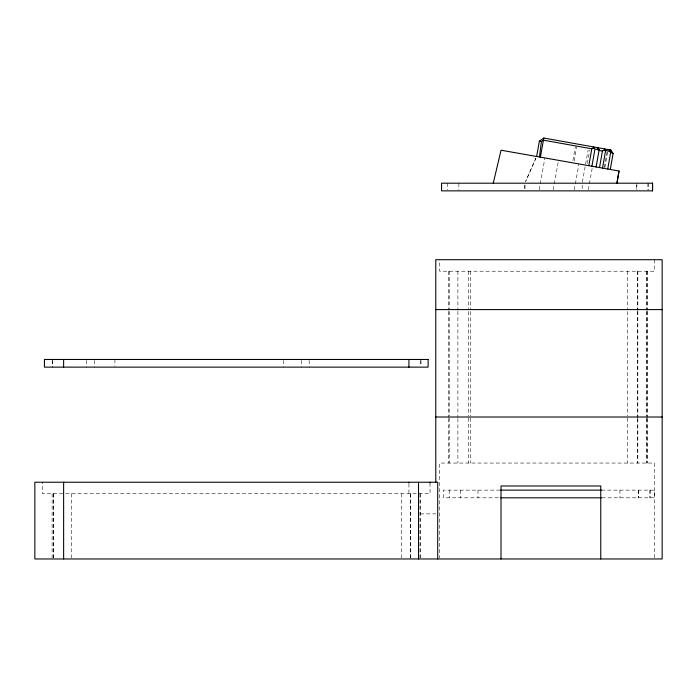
<?xml version="1.0" encoding="UTF-8"?>
<svg xmlns="http://www.w3.org/2000/svg" width="697" height="697" viewBox="0 0 697 697"><rect width="100%" height="100%" fill="white"/><g stroke="black" fill="none" stroke-linecap="round" stroke-linejoin="round"><path stroke-width="0.52" stroke-dasharray="3.48 2.61" d="M572.908 160.676L575.356 146.779M574.18 160.894L576.628 146.98M587.371 163.351L589.688 150.221M604.308 167.376L606.974 152.277M604.918 167.463L607.645 152.007M539.208 189.837L544.923 157.949M553.235 189.863L558.524 160.345M574.284 189.837L578.928 163.943M582.37 182.144L588.111 150.116M588.329 189.802L592.528 166.339M500.019 490.13L443.458 490.13L443.458 497.806L500.019 497.806M601.528 490.13L654.457 490.13L654.37 497.806L601.528 497.806M62.904 493.746L42.526 493.746L42.526 483.195M65.684 493.746L430.032 493.746L430.032 483.195M420.439 513.881L435.782 513.881M654.405 259.711L654.5 271.22L439.659 271.22L439.659 259.711M654.405 557.896L654.405 463.052L439.659 463.052L439.659 557.896M650.257 490.13L650.257 497.806M649.761 490.13L649.761 497.806M648.384 183.198L648.384 189.906M647.879 183.198L647.879 189.906M647.426 271.22L647.426 310.235M647.426 311.324L647.426 417.529M647.426 418.618L647.426 463.052M646.921 271.22L646.921 310.235M646.921 311.324L646.921 417.529M646.921 418.618L646.921 463.052M646.807 271.22L646.807 308.788M646.807 311.507L646.807 416.057M646.807 417.973L646.807 463.052M638.748 490.13L638.748 497.806M638.252 490.13L638.252 497.806M637.833 271.22L637.833 310.235M637.833 311.324L637.833 417.529M637.833 418.618L637.833 463.052M637.328 271.22L637.328 310.235M637.328 311.324L637.328 417.529M637.328 418.618L637.328 463.052M636.875 183.198L636.875 189.906M636.37 185.114L636.37 189.906M627.622 271.22L627.622 308.788M627.622 311.507L627.622 416.057M627.622 417.973L627.622 463.052M619.947 490.13L619.947 497.806M582.178 185.114L582.178 189.906M477.985 490.13L477.985 497.806M470.318 271.22L470.318 308.788M470.318 311.507L470.318 416.057M470.318 417.973L470.318 463.052M468.271 271.22L468.271 308.788M468.271 311.507L468.271 416.057M468.271 417.973L468.271 463.052M460.734 490.13L460.734 497.806M458.861 183.198L458.861 189.906M457.894 271.22L457.894 310.235M457.894 311.324L457.894 417.529M457.894 418.618L457.894 463.052M449.225 490.13L449.225 497.806M449.216 271.22L449.216 308.788M449.216 311.507L449.216 416.057M449.216 417.973L449.216 463.052M448.31 271.22L448.31 310.235M448.31 311.324L448.31 417.529M448.31 418.618L448.31 463.052M447.343 183.198L447.343 189.906M420.927 360.419L420.927 366.178M420.84 360.419L420.84 366.178M420.439 493.746L420.439 557.948M419.969 493.746L419.969 558.968M410.376 493.746L410.376 558.968M410.289 493.746L410.289 557.888M408.93 483.674L408.93 493.746M401.254 493.746L401.254 557.948M309.172 360.419L309.172 367.136M301.505 360.419L301.505 367.136M283.74 360.419L283.74 367.136M114.927 359.46L114.927 366.178M94.322 360.419L94.322 367.136M86.646 360.419L86.646 367.136M71.294 493.746L71.294 557.948M53.434 493.746L53.434 557.888M53.286 493.746L53.286 557.888M52.475 360.419L52.475 367.136M52.327 360.419L52.327 367.136M52.118 493.746L52.118 557.948M524.885 185.114L524.885 189.906L524.911 185.114M535.897 158.149L525.616 181.525L535.897 158.149"/><path stroke-width="1.05" d="M539.461 156.982L541.412 141.561L543.399 140.175L543.834 138.032L610.825 150.038L613.099 153.514L610.284 169.476M619.023 171.009L616.941 183.198L619.023 171.009L501.038 150.212L493.249 183.198M540.402 157.147L543.399 140.175L591.805 148.81L593.199 148.104L594.41 148.47M588.826 165.686L591.805 148.81M591.919 166.234L594.942 149.062L599.15 149.785L596.118 166.975M599.525 167.576L602.435 151.075L604.36 149.968L605.405 150.256L604.552 148.914L604.36 149.968M602.522 168.099L605.623 150.535L606.773 150.77M607.732 169.023L610.807 151.563L609.736 149.846L609.126 150.892M536.629 156.485L539.382 141.125L543.834 138.032M593.199 148.104L593.417 146.919L594.288 148.339M597.529 148.783L598.035 147.747L599.15 149.785M610.223 152.573L610.807 150.038M435.782 309.59L662.15 309.59M435.782 417.015L662.15 417.015M500.742 490.13L601.528 490.13M500.742 497.806L601.528 497.806M598.218 150.317L602.435 151.075M607.096 150.831L610.807 151.563M539.382 141.125L541.412 141.561M612.41 153.331L613.107 153.506M610.372 152.477L612.776 153.035M609.614 150.517L610.276 150.683M597.913 148.435L598.575 148.609M652.488 183.198L652.488 190.865M600.762 558.968L600.762 485.983L501.012 485.983L501.012 558.968M437.707 558.968L437.707 482.237L34.85 482.237L34.85 558.968L662.15 558.968L662.15 259.711L435.782 259.711L435.782 482.237M430.032 482.237L430.032 482.96M418.522 482.237L418.522 558.968M408.93 359.46L408.93 367.136M408.93 482.237L408.93 482.96M63.627 359.46L63.627 367.136M63.627 482.237L63.627 558.968M42.526 482.237L42.526 482.96M652.584 183.198L441.584 183.198L441.584 190.865L652.584 190.865L652.584 183.198M428.115 359.46L44.442 359.46L44.442 367.136L428.115 367.136L428.115 359.46"/></g></svg>
